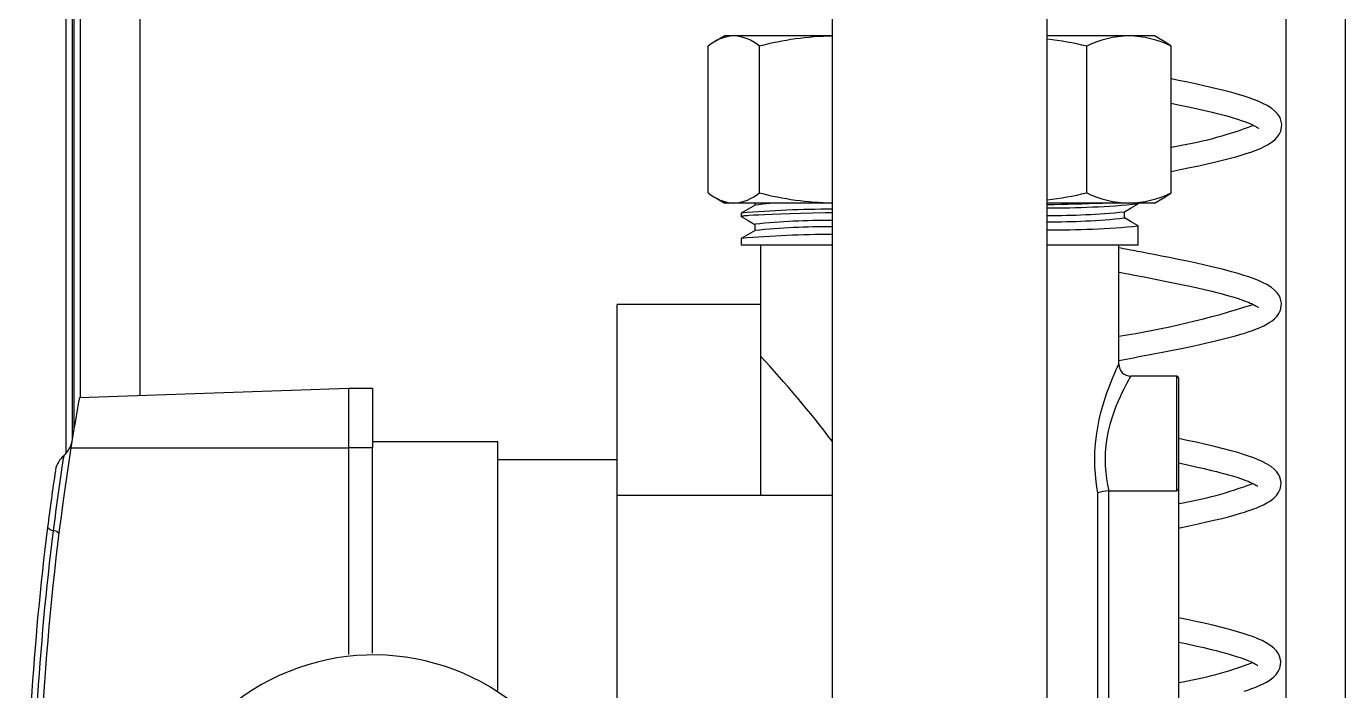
# Model space of a CAD drawing. Header units: millimetres. Extents: x 75 to 2075, y 25 to 1460.
# Drawn here: x 1048.1 to 1206, y 875.9 to 955.4 of the extents above; entities that cross this region are included whole.
import ezdxf

# ---------------------------------------------------------------- set-up
doc = ezdxf.new("R2010")
doc.units = ezdxf.units.MM
doc.header["$LTSCALE"] = 5

msp = doc.modelspace()

# ---------------------------------------------------------------- linework, layer by layer
at = {"color": 7, "linetype": 'Continuous', "lineweight": 25}
for p, q in [((1205.973, 569.446), (1205.973, 1177.426)), ((1054.545, 1099.15), (1054.545, 910.96)), ((1198.83, 1099.15), (1198.83, 767.722)), ((1061.688, 1090.831), (1061.688, 911.209)), ((1144.545, 1036.908), (1144.545, 805.063)), ((1170.259, 805.063), (1170.259, 1036.908)), ((1052.902, 904.284), (1052.902, 1023.845)), ((1053.616, 1023.853), (1053.616, 905.937)), ((1053.83, 907.252), (1053.83, 1023.853)), ((1131.688, 954.225), (1130.552, 953.57)), ((1132.771, 954.225), (1131.688, 954.225)), ((1144.545, 954.225), (1132.771, 954.225)), ((1180.041, 954.225), (1170.259, 954.225)), ((1183.116, 954.225), (1180.041, 954.225)), ((1184.252, 953.57), (1183.116, 954.225)), ((1129.712, 935.449), (1129.712, 953.002)), ((1135.83, 935.449), (1135.83, 953.002)), ((1174.99, 935.449), (1174.99, 953.002)), ((1185.092, 935.449), (1185.092, 953.002)), ((1130.552, 934.881), (1131.688, 934.225)), ((1183.116, 934.225), (1184.252, 934.881)), ((1132.771, 934.225), (1131.688, 934.225)), ((1144.545, 934.225), (1132.771, 934.225)), ((1133.653, 933.005), (1133.653, 932.629)), ((1135.289, 934.225), (1135.289, 933.959)), ((1180.041, 934.225), (1170.259, 934.225)), ((1179.514, 932.438), (1179.514, 933.185)), ((1183.116, 934.225), (1180.041, 934.225)), ((1181.151, 934.138), (1181.151, 934.225)), ((1135.289, 931.682), (1135.289, 930.936)), ((1181.151, 929.225), (1181.151, 931.493)), ((1133.653, 929.981), (1133.653, 929.225)), ((1133.653, 929.225), (1144.545, 929.225)), ((1135.973, 929.225), (1135.973, 922.082)), ((1170.259, 929.225), (1181.151, 929.225)), ((1178.83, 914.931), (1178.83, 929.225)), ((1135.973, 922.082), (1118.83, 922.082)), ((1118.83, 899.225), (1118.83, 922.082)), ((1135.973, 922.082), (1135.973, 899.225)), ((1135.981, 915.904), (1135.973, 915.904)), ((1185.759, 913.511), (1180.255, 913.511)), ((1185.759, 899.8), (1185.759, 913.511)), ((1185.973, 913.297), (1185.973, 900.423)), ((1054.464, 910.957), (1086.688, 912.082)), ((1086.688, 912.082), (1089.545, 912.082)), ((1086.688, 904.94), (1086.688, 912.082)), ((1089.545, 912.082), (1089.545, 904.94)), ((1053.457, 904.94), (1086.688, 904.94)), ((1086.688, 880.216), (1086.688, 904.94)), ((1089.545, 904.94), (1086.688, 904.94)), ((1104.545, 905.654), (1089.545, 905.654)), ((1089.545, 880.38), (1089.545, 904.94)), ((1104.545, 875.89), (1104.545, 905.654)), ((1118.83, 903.511), (1104.545, 903.511)), ((1051.595, 902.206), (1051.595, 902.205)), ((1177.646, 899.8), (1177.592, 899.797)), ((1177.592, 899.797), (1177.592, 807.225)), ((1177.646, 899.8), (1185.759, 899.8)), ((1185.973, 900.423), (1185.973, 806.599)), ((1118.83, 897.604), (1118.83, 899.225)), ((1144.545, 899.225), (1118.83, 899.225)), ((1176.33, 807.488), (1176.33, 899.534)), ((1118.83, 854.94), (1118.83, 897.604))]:
    msp.add_line(p, q, dxfattribs=at)
at = {"color": 7, "linetype": 'Continuous', "lineweight": 25, "flags": 128}
for points in [[(1185.092, 953.002), (1184.457, 953.446), (1184.247, 953.561)], [(1185.092, 938.008), (1185.108, 938.011), (1186.193, 938.228), (1187.342, 938.466), (1188.425, 938.697), (1189.408, 938.914), (1190.294, 939.117), (1191.092, 939.309), (1192.027, 939.547), (1192.822, 939.763), (1193.488, 939.957), (1193.958, 940.102), (1194.366, 940.234), (1194.74, 940.362), (1195.084, 940.487), (1195.334, 940.583), (1195.579, 940.683), (1195.879, 940.813), (1196.23, 940.978), (1196.634, 941.193), (1196.948, 941.384), (1197.224, 941.578), (1197.504, 941.81), (1197.776, 942.094), (1198.021, 942.44), (1198.206, 942.838), (1198.308, 943.259), (1198.322, 943.658), (1198.27, 944.002), (1198.177, 944.299), (1198.043, 944.577), (1197.813, 944.915), (1197.515, 945.235), (1197.143, 945.541), (1196.597, 945.889), (1196.083, 946.155), (1195.6, 946.37), (1195.054, 946.586), (1194.438, 946.807), (1193.846, 947.003), (1193.15, 947.215), (1192.344, 947.442), (1191.417, 947.685), (1190.356, 947.947), (1189.154, 948.228), (1188.157, 948.45), (1187.081, 948.681), (1185.972, 948.91), (1185.092, 949.089)], [(1185.092, 946.173), (1185.781, 946.033), (1186.975, 945.783), (1188.111, 945.535), (1189.118, 945.304), (1190.001, 945.093), (1190.588, 944.948), (1191.113, 944.814), (1191.583, 944.691), (1192.031, 944.568), (1192.524, 944.424), (1193.049, 944.261), (1193.588, 944.08), (1194.118, 943.886), (1194.38, 943.782), (1194.594, 943.693), (1194.767, 943.617), (1194.905, 943.552), (1195.038, 943.485), (1195.18, 943.408), (1195.32, 943.326), (1195.458, 943.234), (1195.533, 943.175), (1195.563, 943.15), (1195.563, 943.153)], [(1184.247, 934.889), (1184.456, 935.004), (1185.092, 935.449)], [(1133.667, 932.629), (1133.661, 932.642), (1133.762, 932.675), (1133.852, 932.691), (1133.965, 932.707), (1134.099, 932.722), (1134.252, 932.737), (1134.423, 932.751), (1134.61, 932.765), (1135.115, 932.797), (1135.738, 932.829), (1136.485, 932.863), (1137.361, 932.898), (1138.367, 932.934), (1139.506, 932.97), (1140.779, 933.008), (1142.184, 933.046), (1143.72, 933.086), (1144.545, 933.106)], [(1135.306, 933.969), (1134.487, 933.496), (1133.668, 933.023)], [(1179.498, 933.175), (1180.317, 933.648), (1181.136, 934.121)], [(1133.668, 932.609), (1134.487, 932.136), (1135.289, 931.673)], [(1181.136, 931.511), (1180.317, 931.984), (1179.514, 932.447)], [(1135.306, 930.945), (1134.487, 930.472), (1133.668, 929.999)], [(1178.83, 915.387), (1179.267, 915.47), (1179.73, 915.557), (1180.168, 915.64), (1180.603, 915.723), (1181.083, 915.814), (1181.673, 915.927), (1182.372, 916.06), (1183.174, 916.215), (1184.076, 916.389), (1185.071, 916.583), (1186.156, 916.8), (1187.305, 917.038), (1188.387, 917.269), (1189.37, 917.486), (1190.256, 917.689), (1191.055, 917.88), (1191.989, 918.119), (1192.784, 918.335), (1193.451, 918.529), (1193.921, 918.673), (1194.329, 918.805), (1194.703, 918.933), (1195.047, 919.058), (1195.296, 919.155), (1195.541, 919.254), (1195.842, 919.385), (1196.193, 919.55), (1196.596, 919.764), (1196.91, 919.955), (1197.187, 920.149), (1197.467, 920.382), (1197.738, 920.666), (1197.983, 921.012), (1198.169, 921.409), (1198.27, 921.831), (1198.284, 922.229), (1198.233, 922.574), (1198.139, 922.871), (1198.006, 923.149), (1197.776, 923.487), (1197.477, 923.807), (1197.105, 924.113), (1196.56, 924.461), (1196.045, 924.727), (1195.563, 924.942), (1195.017, 925.158), (1194.4, 925.379), (1193.808, 925.574), (1193.113, 925.786), (1192.306, 926.014), (1191.38, 926.257), (1190.319, 926.518), (1189.116, 926.8), (1188.12, 927.022), (1187.044, 927.253), (1185.935, 927.482), (1184.893, 927.693), (1183.933, 927.886), (1183.065, 928.057), (1182.295, 928.208), (1181.629, 928.338), (1181.067, 928.446), (1180.612, 928.533), (1180.245, 928.604), (1179.888, 928.672), (1179.651, 928.717), (1179.41, 928.764), (1179.09, 928.825), (1178.83, 928.876)], [(1178.83, 925.966), (1178.833, 925.965), (1179.305, 925.875), (1179.642, 925.81), (1180.011, 925.74), (1180.516, 925.643), (1181.145, 925.521), (1181.872, 925.38), (1182.619, 925.233), (1183.381, 925.082), (1184.555, 924.847), (1185.744, 924.605), (1186.938, 924.355), (1188.073, 924.106), (1189.08, 923.876), (1189.964, 923.665), (1190.551, 923.52), (1191.076, 923.386), (1191.546, 923.262), (1191.994, 923.139), (1192.486, 922.996), (1193.011, 922.832), (1193.551, 922.651), (1194.081, 922.457), (1194.343, 922.354), (1194.557, 922.265), (1194.73, 922.188), (1194.868, 922.123), (1195.001, 922.057), (1195.143, 921.98), (1195.283, 921.898), (1195.421, 921.805), (1195.496, 921.747), (1195.526, 921.722), (1195.525, 921.725)], [(1176.33, 899.534), (1176.215, 900.212), (1176.119, 900.907), (1176.031, 901.768), (1175.977, 902.64), (1175.96, 903.543), (1175.98, 904.446), (1176.047, 905.429), (1176.156, 906.396), (1176.309, 907.371), (1176.498, 908.313), (1176.702, 909.166), (1176.925, 909.979), (1177.167, 910.768), (1177.416, 911.506), (1177.632, 912.102), (1177.842, 912.651), (1178.048, 913.163), (1178.239, 913.618), (1178.397, 913.985), (1178.536, 914.297), (1178.653, 914.557), (1178.743, 914.752), (1178.8, 914.876), (1178.828, 914.934), (1178.826, 914.931)], [(1180.255, 913.505), (1180.257, 913.508), (1180.228, 913.458), (1180.166, 913.347), (1180.073, 913.182), (1179.953, 912.964), (1179.802, 912.685), (1179.628, 912.355), (1179.43, 911.968), (1179.217, 911.534), (1178.987, 911.043), (1178.75, 910.507), (1178.494, 909.885), (1178.243, 909.217), (1177.997, 908.486), (1177.771, 907.713), (1177.577, 906.925), (1177.417, 906.105), (1177.294, 905.227), (1177.219, 904.329), (1177.197, 903.563), (1177.214, 902.796), (1177.271, 902.008), (1177.367, 901.233), (1177.492, 900.508), (1177.646, 899.8)], [(1185.973, 895.343), (1186.118, 895.372), (1187.268, 895.61), (1188.35, 895.841), (1189.333, 896.058), (1190.219, 896.26), (1191.017, 896.452), (1191.952, 896.69), (1192.747, 896.907), (1193.413, 897.101), (1193.883, 897.245), (1194.292, 897.377), (1194.666, 897.505), (1195.009, 897.63), (1195.259, 897.727), (1195.504, 897.826), (1195.805, 897.956), (1196.155, 898.122), (1196.559, 898.336), (1196.873, 898.527), (1197.15, 898.721), (1197.429, 898.954), (1197.701, 899.238), (1197.946, 899.583), (1198.132, 899.981), (1198.233, 900.403), (1198.247, 900.801), (1198.196, 901.145), (1198.102, 901.442), (1197.968, 901.72), (1197.738, 902.058), (1197.44, 902.379), (1197.068, 902.684), (1196.523, 903.033), (1196.008, 903.299), (1195.525, 903.513), (1194.979, 903.73), (1194.363, 903.951), (1193.771, 904.146), (1193.076, 904.358), (1192.269, 904.586), (1191.343, 904.828), (1190.282, 905.09), (1189.079, 905.371), (1188.082, 905.594), (1187.007, 905.824), (1185.973, 906.038)], [(1185.973, 903.121), (1186.901, 902.927), (1188.036, 902.678), (1189.043, 902.448), (1189.927, 902.237), (1190.513, 902.092), (1191.039, 901.958), (1191.509, 901.834), (1191.956, 901.711), (1192.449, 901.568), (1192.974, 901.404), (1193.513, 901.223), (1194.044, 901.029), (1194.306, 900.926), (1194.52, 900.837), (1194.692, 900.76), (1194.83, 900.695), (1194.964, 900.629), (1195.106, 900.552), (1195.245, 900.47), (1195.383, 900.377), (1195.458, 900.319), (1195.488, 900.294), (1195.488, 900.296)], [(1185.973, 900.423), (1185.962, 900.209), (1185.918, 899.994), (1185.888, 899.919), (1185.838, 899.841), (1185.809, 899.816), (1185.774, 899.801), (1185.759, 899.8)], [(1193.846, 875.817), (1194.254, 875.949), (1194.628, 876.077), (1194.972, 876.202), (1195.221, 876.298), (1195.467, 876.398), (1195.767, 876.528), (1196.118, 876.694), (1196.522, 876.908), (1196.836, 877.099), (1197.112, 877.293), (1197.392, 877.526), (1197.664, 877.81), (1197.909, 878.155), (1198.094, 878.553), (1198.196, 878.974), (1198.209, 879.373), (1198.158, 879.717), (1198.065, 880.014), (1197.931, 880.292), (1197.701, 880.63), (1197.403, 880.95), (1197.03, 881.256), (1196.485, 881.605), (1195.971, 881.871), (1195.488, 882.085), (1194.942, 882.302), (1194.326, 882.523), (1193.733, 882.718), (1193.038, 882.93), (1192.232, 883.158), (1191.305, 883.4), (1190.244, 883.662), (1189.042, 883.943), (1188.045, 884.166), (1186.969, 884.396), (1185.973, 884.602)], [(1185.973, 881.685), (1186.863, 881.498), (1187.999, 881.25), (1189.006, 881.02), (1189.889, 880.809), (1190.476, 880.664), (1191.001, 880.53), (1191.471, 880.406), (1191.919, 880.283), (1192.411, 880.14), (1192.937, 879.976), (1193.476, 879.795), (1194.006, 879.601), (1194.268, 879.498), (1194.482, 879.409), (1194.655, 879.332), (1194.793, 879.267), (1194.926, 879.2), (1195.068, 879.124), (1195.208, 879.041), (1195.346, 878.949), (1195.421, 878.891), (1195.451, 878.866), (1195.451, 878.868)]]:
    msp.add_lwpolyline(points, dxfattribs=at)
at = {"color": 7, "linetype": 'Continuous', "lineweight": 25}
for centre, radius, start, end in [((1133.009, 949.194), 5.037, 92.70442, 130.88168), ((1132.534, 949.196), 5.035, 49.10735, 87.30655), ((1145.181, 917.355), 36.854, 90.98887, 104.69752), ((1165.291, 912.673), 41.479, 76.47685, 83.12063), ((1180.25, 942.324), 11.903, 91.0043, 116.22272), ((1179.806, 942.216), 12.012, 63.89313, 88.87985), ((1177.543, 989.311), 48.975, 278.86692, 290.81243), ((1133.05, 939.361), 5.143, 229.52564, 266.88826), ((1132.534, 939.255), 5.035, 272.69669, 310.88941), ((1145.262, 971.558), 37.321, 255.3611, 268.89794), ((1165.274, 975.873), 41.575, 276.88611, 283.51451), ((1180.276, 946.235), 12.012, 243.89313, 268.87985), ((1179.832, 946.127), 11.903, 271.0043, 296.22272), ((1144.52, 805.934), 127.551, 89.98909, 94.87916), ((1138.747, 911.039), 23.187, 89.78025, 98.53114), ((1159.7, 1423.535), 489.612, 271.23572, 272.01302), ((1171.09, 1038.842), 105.186, 269.54746, 275.48713), ((1170.422, 1026.517), 93.78, 269.90036, 275.54116), ((1144.145, 842.189), 89.195, 89.74351, 95.68687), ((1143.766, 854.312), 77.831, 89.42656, 96.23859), ((1170.739, 1016.007), 84.028, 269.6725, 275.9873), ((1171.102, 1035.481), 104.471, 269.53767, 275.51368), ((1144.52, 802.91), 127.551, 89.98909, 94.87916), ((1163.307, 1019.641), 102.529, 278.70849, 287.95118), ((1030.323, 818.197), 143.905, 37.46454, 42.75829), ((1180.252, 914.932), 1.421, 180.07361, 270.10931), ((1185.759, 913.297), 0.214, 0, 90), ((1370.973, 854.94), 321.429, 169.96342, 171.05098), ((1370.973, 854.94), 321.429, 171.05098, 180.52438), ((1050.761, 906.176), 2.857, 309.83468, 349.33601), ((1353.036, 857.262), 304.056, 171.16114, 172.86129), ((1054.421, 901.788), 2.857, 129.83468, 169.35189), ((1371.026, 854.932), 322.91, 171.58281, 172.79404), ((1053.753, 901.894), 2.181, 168.82192, 170.70373), ((1177.855, 895.372), 4.433, 93.40309, 110.12206), ((1178.468, 943.48), 45.839, 279.42379, 290.96573), ((1366.93, 855.274), 318.804, 172.76264, 180.32897), ((1368.912, 855.106), 320.077, 172.83147, 180.42904), ((1051.409, 895.944), 0.899, 214.32324, 265.42475), ((1051.268, 894.147), 0.903, 34.86651, 85.60743), ((1089.685, 852.989), 27.156, 243.71189, 208.70792), ((1178.472, 921.929), 45.71, 279.4459, 290.97268)]:
    msp.add_arc(centre, radius, start, end, dxfattribs=at)

doc.saveas('drawing.dxf')
